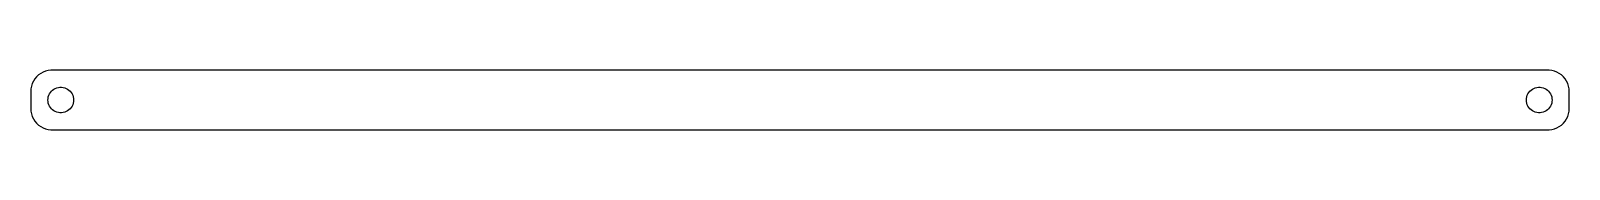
# Model space of a CAD drawing. Header units: metres. Extents: x -180 to 180, y -7 to 7.
import ezdxf

# ---------------------------------------------------------------- set-up
doc = ezdxf.new("R2010")
doc.units = ezdxf.units.M

msp = doc.modelspace()

# ---------------------------------------------------------------- linework, layer by layer
for p, q in [((-179.149, 3.84062), (-179.343, 3.24344)), ((-178.882, 4.40877), (-179.149, 3.84062)), ((-178.545, 4.93892), (-178.882, 4.40877)), ((-178.145, 5.42273), (-178.545, 4.93892)), ((-177.687, 5.85255), (-178.145, 5.42273)), ((-177.179, 6.22163), (-177.687, 5.85255)), ((-176.629, 6.52412), (-177.179, 6.22163)), ((-176.045, 6.75528), (-176.629, 6.52412)), ((-175.437, 6.91142), (-176.045, 6.75528)), ((-174.814, 6.99013), (-175.437, 6.91142)), ((174.814, 6.99013), (-174.814, 6.99013)), ((175.437, 6.91142), (174.814, 6.99013)), ((176.045, 6.75528), (175.437, 6.91142)), ((176.629, 6.52412), (176.045, 6.75528)), ((177.179, 6.22163), (176.629, 6.52412)), ((177.687, 5.85255), (177.179, 6.22163)), ((178.145, 5.42273), (177.687, 5.85255)), ((178.545, 4.93892), (178.145, 5.42273)), ((178.882, 4.40877), (178.545, 4.93892)), ((179.149, 3.84062), (178.882, 4.40877)), ((179.343, 3.24344), (179.149, 3.84062)), ((-179.461, 2.62666), (-179.5, 2)), ((-179.5, 2), (-179.5, -2)), ((-179.343, 3.24344), (-179.461, 2.62666)), ((-175.5, 0), (-175.476, 0.375992)), ((-175.476, -0.375992), (-175.5, 0)), ((-175.476, 0.375992), (-175.406, 0.746063)), ((-175.406, 0.746063), (-175.289, 1.10437)), ((-175.289, 1.10437), (-175.129, 1.44525)), ((-175.129, 1.44525), (-174.927, 1.76335)), ((-174.927, 1.76335), (-174.687, 2.05363)), ((-174.687, 2.05363), (-174.412, 2.31154)), ((-174.412, 2.31154), (-174.107, 2.53297)), ((-174.107, 2.53297), (-173.777, 2.71448)), ((-173.777, 2.71448), (-173.427, 2.85316)), ((-173.427, 2.85316), (-173.062, 2.94685)), ((-173.062, 2.94685), (-172.688, 2.99408)), ((-172.688, 2.99408), (-172.312, 2.99408)), ((-172.312, 2.99408), (-171.938, 2.94685)), ((-171.938, 2.94685), (-171.573, 2.85316)), ((-171.573, 2.85316), (-171.223, 2.71448)), ((-171.223, 2.71448), (-170.893, 2.53297)), ((-170.893, 2.53297), (-170.588, 2.31154)), ((-170.588, 2.31154), (-170.313, 2.05363)), ((-170.313, 2.05363), (-170.073, 1.76335)), ((-170.073, 1.76335), (-169.871, 1.44525)), ((-169.871, 1.44525), (-169.711, 1.10437)), ((-169.711, 1.10437), (-169.594, 0.746063)), ((-169.594, 0.746063), (-169.524, 0.375992)), ((-169.524, 0.375992), (-169.5, 0)), ((-169.5, 0), (-169.524, -0.375992)), ((169.5, 0), (169.524, 0.375992)), ((169.524, -0.375992), (169.5, 0)), ((169.524, 0.375992), (169.594, 0.746063)), ((169.594, 0.746063), (169.711, 1.10437)), ((169.711, 1.10437), (169.871, 1.44525)), ((169.871, 1.44525), (170.073, 1.76335)), ((170.073, 1.76335), (170.313, 2.05363)), ((170.313, 2.05363), (170.588, 2.31154)), ((170.588, 2.31154), (170.893, 2.53297)), ((170.893, 2.53297), (171.223, 2.71448)), ((171.223, 2.71448), (171.573, 2.85316)), ((171.573, 2.85316), (171.938, 2.94685)), ((171.938, 2.94685), (172.312, 2.99408)), ((172.312, 2.99408), (172.688, 2.99408)), ((172.688, 2.99408), (173.062, 2.94685)), ((173.062, 2.94685), (173.427, 2.85316)), ((173.427, 2.85316), (173.777, 2.71448)), ((173.777, 2.71448), (174.107, 2.53297)), ((174.107, 2.53297), (174.412, 2.31154)), ((174.412, 2.31154), (174.687, 2.05363)), ((174.687, 2.05363), (174.927, 1.76335)), ((174.927, 1.76335), (175.129, 1.44525)), ((175.129, 1.44525), (175.289, 1.10437)), ((175.289, 1.10437), (175.406, 0.746063)), ((175.406, 0.746063), (175.476, 0.375992)), ((175.476, 0.375992), (175.5, 0)), ((175.5, 0), (175.476, -0.375992)), ((179.461, 2.62666), (179.343, 3.24344)), ((179.5, 2), (179.461, 2.62666)), ((179.5, -2), (179.5, 2)), ((-179.5, -2), (-179.461, -2.62666)), ((-179.461, -2.62666), (-179.343, -3.24344)), ((-179.343, -3.24344), (-179.149, -3.84062)), ((-175.406, -0.746063), (-175.476, -0.375992)), ((-175.289, -1.10437), (-175.406, -0.746063)), ((-175.129, -1.44525), (-175.289, -1.10437)), ((-174.927, -1.76335), (-175.129, -1.44525)), ((-174.687, -2.05363), (-174.927, -1.76335)), ((-174.412, -2.31154), (-174.687, -2.05363)), ((-174.107, -2.53297), (-174.412, -2.31154)), ((-173.777, -2.71448), (-174.107, -2.53297)), ((-173.427, -2.85316), (-173.777, -2.71448)), ((-173.062, -2.94685), (-173.427, -2.85316)), ((-172.688, -2.99408), (-173.062, -2.94685)), ((-172.312, -2.99408), (-172.688, -2.99408)), ((-171.938, -2.94685), (-172.312, -2.99408)), ((-171.573, -2.85316), (-171.938, -2.94685)), ((-171.223, -2.71448), (-171.573, -2.85316)), ((-170.893, -2.53297), (-171.223, -2.71448)), ((-170.588, -2.31154), (-170.893, -2.53297)), ((-170.313, -2.05363), (-170.588, -2.31154)), ((-170.073, -1.76335), (-170.313, -2.05363)), ((-169.871, -1.44525), (-170.073, -1.76335)), ((-169.711, -1.10437), (-169.871, -1.44525)), ((-169.594, -0.746063), (-169.711, -1.10437)), ((-169.524, -0.375992), (-169.594, -0.746063)), ((169.594, -0.746063), (169.524, -0.375992)), ((169.711, -1.10437), (169.594, -0.746063)), ((169.871, -1.44525), (169.711, -1.10437)), ((170.073, -1.76335), (169.871, -1.44525)), ((170.313, -2.05363), (170.073, -1.76335)), ((170.588, -2.31154), (170.313, -2.05363)), ((170.893, -2.53297), (170.588, -2.31154)), ((171.223, -2.71448), (170.893, -2.53297)), ((171.573, -2.85316), (171.223, -2.71448)), ((171.938, -2.94685), (171.573, -2.85316)), ((172.312, -2.99408), (171.938, -2.94685)), ((172.688, -2.99408), (172.312, -2.99408)), ((173.062, -2.94685), (172.688, -2.99408)), ((173.427, -2.85316), (173.062, -2.94685)), ((173.777, -2.71448), (173.427, -2.85316)), ((174.107, -2.53297), (173.777, -2.71448)), ((174.412, -2.31154), (174.107, -2.53297)), ((174.687, -2.05363), (174.412, -2.31154)), ((174.927, -1.76335), (174.687, -2.05363)), ((175.129, -1.44525), (174.927, -1.76335)), ((175.289, -1.10437), (175.129, -1.44525)), ((175.406, -0.746063), (175.289, -1.10437)), ((175.476, -0.375992), (175.406, -0.746063)), ((179.149, -3.84062), (179.343, -3.24344)), ((179.343, -3.24344), (179.461, -2.62666)), ((179.461, -2.62666), (179.5, -2)), ((-179.149, -3.84062), (-178.882, -4.40877)), ((-178.882, -4.40877), (-178.545, -4.93892)), ((-178.545, -4.93892), (-178.145, -5.42273)), ((-178.145, -5.42273), (-177.687, -5.85255)), ((-177.687, -5.85255), (-177.179, -6.22163)), ((-177.179, -6.22163), (-176.629, -6.52412)), ((-176.629, -6.52412), (-176.045, -6.75528)), ((-176.045, -6.75528), (-175.437, -6.91142)), ((-175.437, -6.91142), (-174.814, -6.99013)), ((-174.814, -6.99013), (174.814, -6.99013)), ((174.814, -6.99013), (175.437, -6.91142)), ((175.437, -6.91142), (176.045, -6.75528)), ((176.045, -6.75528), (176.629, -6.52412)), ((176.629, -6.52412), (177.179, -6.22163)), ((177.179, -6.22163), (177.687, -5.85255)), ((177.687, -5.85255), (178.145, -5.42273)), ((178.145, -5.42273), (178.545, -4.93892)), ((178.545, -4.93892), (178.882, -4.40877)), ((178.882, -4.40877), (179.149, -3.84062))]:
    msp.add_line(p, q)

doc.saveas('drawing.dxf')
